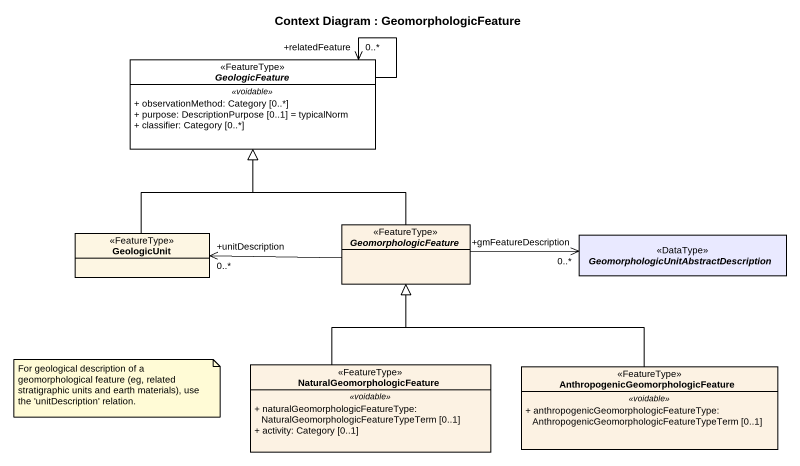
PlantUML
@startuml
title Context Diagram : GeomorphologicFeature
hide circle
hide empty members
skinparam classAttributeIconSize 0
abstract class GeologicFeature <<FeatureType>> #FFFFFF {
  .. <<voidable>> ..
  + observationMethod: Category [0..*]
  + purpose: DescriptionPurpose [0..1] = typicalNorm
  + classifier: Category [0..*]
}
class GeologicUnit <<FeatureType>>
abstract class GeomorphologicFeature <<FeatureType>> #FCF2E3
abstract class "GeomorphologicUnitAbstractDescription" as GeomorphologicUnitAbstractDe <<DataType>> #E9E9FF
class NaturalGeomorphologicFeature <<FeatureType>> #FCF2E3 {
  .. <<voidable>> ..
  + naturalGeomorphologicFeatureType: NaturalGeomorphologicFeatureTypeTerm [0..1]
  + activity: Category [0..1]
}
class "AnthropogenicGeomorphologicFeature" as AnthropogenicGeomorphologicF <<FeatureType>> #FCF2E3 {
  .. <<voidable>> ..
  + anthropogenicGeomorphologicFeatureType: AnthropogenicGeomorphologicFeatureTypeTerm [0..1]
}
GeologicFeature --> "+relatedFeature\n0..*" GeologicFeature
GeologicUnit -up-|> GeologicFeature
GeomorphologicFeature -up-|> GeologicFeature
GeomorphologicFeature -left-> "+unitDescription\n0..*" GeologicUnit
GeomorphologicFeature -right-> "+gmFeatureDescription\n0..*" GeomorphologicUnitAbstractDe
NaturalGeomorphologicFeature -up-|> GeomorphologicFeature
AnthropogenicGeomorphologicF -up-|> GeomorphologicFeature
note as N1
  For geological description of a geomorphological feature (eg, related stratigraphic units and earth materials), use the 'unitDescription' relation.
end note
@enduml
